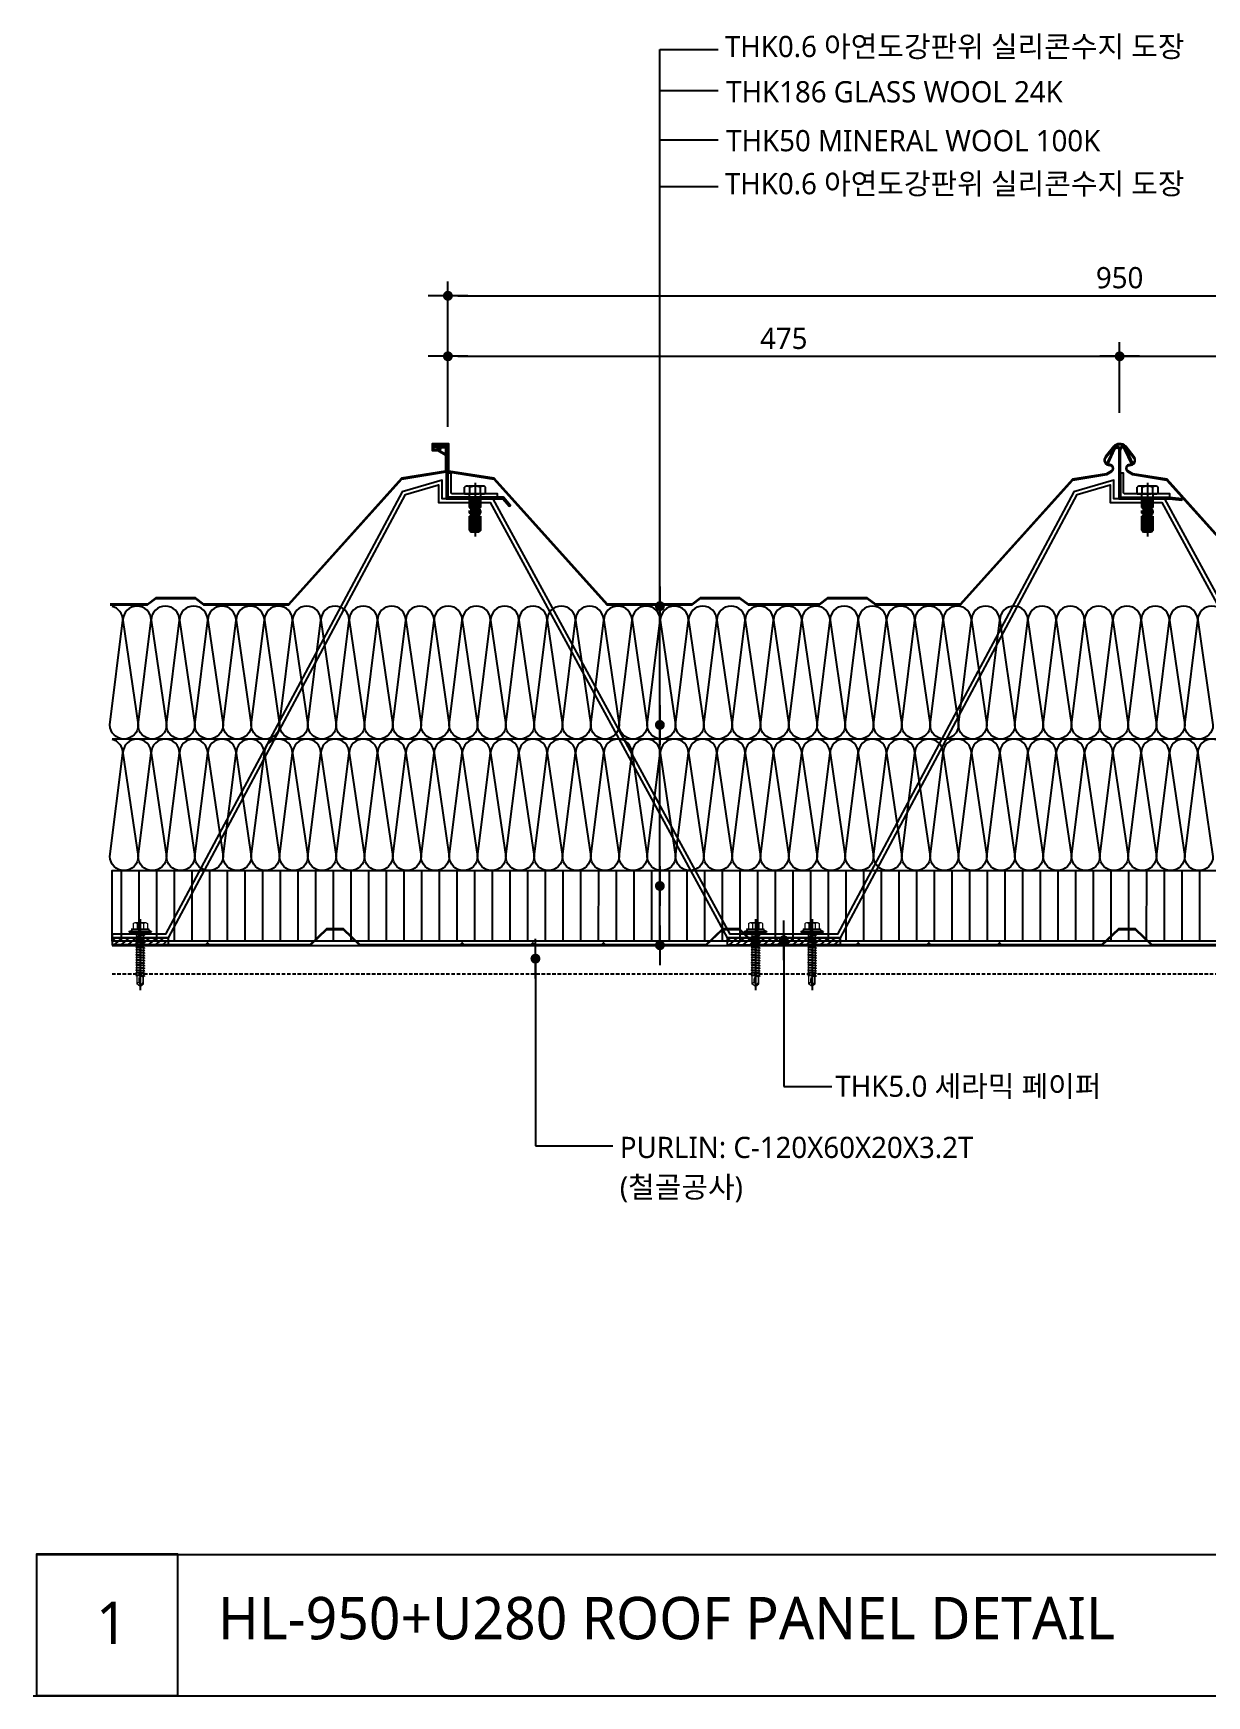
# Model space of a CAD drawing. Header units: millimetres. Extents: x -1365 to 31821, y 84 to 2865.
# Drawn here: x 23780 to 24610, y 1485 to 2661 of the extents above; entities that cross this region are included whole.
import ezdxf
from ezdxf.enums import TextEntityAlignment as Align

# ---------------------------------------------------------------- set-up
doc = ezdxf.new("R2010")
doc.units = ezdxf.units.MM
doc.header["$LTSCALE"] = 10
for name, pattern in [('CEN', [62, 60, -1, 0, -1]), ('CENTER', [2, 1.25, -0.25, 0.25, -0.25]), ('HID', [0.375, 0.25, -0.125])]:
    doc.linetypes.add(name, pattern=pattern)
doc.layers.get('DEFPOINTS').update_dxf_attribs({"color": 137})
for name, color, linetype in [('1', 7, 'Continuous'), ('2', 1, 'CENTER'), ('2SEC', 2, 'Continuous'), ('3', 3, 'Continuous'), ('6', 6, 'Continuous'), ('[]단열재', 8, 'Continuous'), ('AA-CLXK-CNTL(BLBR)', 11, 'CEN'), ('AA-METAL', 8, 'Continuous'), ('DIM', 7, 'Continuous'), ('SYM-LEAD', 6, 'Continuous'), ('TEXT', 3, 'Continuous')]:
    doc.layers.add(name, color=color, linetype=linetype)
doc.layers.add('SCREW', color=9, linetype='Continuous', lineweight=5)
doc.styles.add('맑은고딕', font='malgun.ttf')
doc.styles.add('스타일1', font='malgun.ttf')
doc.dimstyles.new('GAUN-10', dxfattribs={"dimscale": 10, "dimtxt": 1.5, "dimasz": 0.7, "dimexe": 1, "dimexo": 1, "dimgap": 0.5, "dimtad": 1, "dimdec": 0, "dimzin": 1, "dimdsep": 46, "dimlunit": 6, "dimtxsty": '맑은고딕', "dimblk": 'CJDOT', "dimcen": 0.09, "dimdle": 1, "dimclrd": 256, "dimclre": 256, "dimclrt": 3, "dimadec": 0, "dimazin": 0, "dimtfac": 1, "dimtdec": 0, "dimtix": 1, "dimtmove": 2, "dimatfit": 3, "dimldrblk": 'CJDOT', "dimfxl": 1, "dimtolj": 1, "dimtzin": 1, "dimarcsym": 0})

# ---------------------------------------------------------------- blocks, each defined once
blk = doc.blocks.new('CJDOT')
blk.add_line((-2, 0), (2, 0))
at = {"const_width": 0.5}
blk.add_lwpolyline([(-0.25, 0, 1), (0.25, 0, 1)], format="xyb", close=True, dxfattribs=at)
blk = doc.blocks.new('*D318')
at = {"layer": 'DEFPOINTS', "color": 0, "transparency": 16777216}
for p in [(25023.7, 2475.1), (24073.7, 2372.4), (25023.7, 2372.4)]:
    blk.add_point(p, dxfattribs=at)
at = {"layer": 'DIM', "lineweight": -2, "transparency": 16777216}
for p, q in [((24073.7, 2382.4), (24073.7, 2485.1)), ((25023.7, 2382.4), (25023.7, 2485.1)), ((24080.7, 2475.1), (25016.7, 2475.1))]:
    blk.add_line(p, q, dxfattribs=at)
at = {"layer": 'DIM', "lineweight": -2, "transparency": 16777216, "xscale": 7, "yscale": 7, "zscale": 7, "rotation": 180}
blk.add_blockref('CJDOT', (24073.7, 2475.1), dxfattribs=at)
at = {"layer": 'DIM', "lineweight": -2, "transparency": 16777216, "xscale": 7, "yscale": 7, "zscale": 7}
blk.add_blockref('CJDOT', (25023.7, 2475.1), dxfattribs=at)
at = {"layer": 'DIM', "color": 3, "transparency": 16777216, "insert": (24548.7, 2487.8), "char_height": 15, "attachment_point": 5, "style": '맑은고딕'}
blk.add_mtext('\\A1;950', dxfattribs=at)
blk = doc.blocks.new('*D319')
at = {"layer": 'DEFPOINTS', "color": 0, "transparency": 16777216}
for p in [(24548.7, 2432.3), (24073.7, 2382.4), (24548.7, 2382.4)]:
    blk.add_point(p, dxfattribs=at)
at = {"layer": 'DIM', "lineweight": -2, "transparency": 16777216}
for p, q in [((24073.7, 2392.4), (24073.7, 2442.3)), ((24548.7, 2392.4), (24548.7, 2442.3)), ((24080.7, 2432.3), (24541.7, 2432.3))]:
    blk.add_line(p, q, dxfattribs=at)
at = {"layer": 'DIM', "lineweight": -2, "transparency": 16777216, "xscale": 7, "yscale": 7, "zscale": 7, "rotation": 180}
blk.add_blockref('CJDOT', (24073.7, 2432.3), dxfattribs=at)
at = {"layer": 'DIM', "lineweight": -2, "transparency": 16777216, "xscale": 7, "yscale": 7, "zscale": 7}
blk.add_blockref('CJDOT', (24548.7, 2432.3), dxfattribs=at)
at = {"layer": 'DIM', "color": 3, "transparency": 16777216, "insert": (24311.2, 2444.9), "char_height": 15, "attachment_point": 5, "style": '맑은고딕'}
blk.add_mtext('\\A1;475', dxfattribs=at)
blk = doc.blocks.new('*D320')
at = {"layer": 'DEFPOINTS', "color": 0, "transparency": 16777216}
for p in [(25023.7, 2432.3), (24548.7, 2382.4), (25023.7, 2382.4)]:
    blk.add_point(p, dxfattribs=at)
at = {"layer": 'DIM', "lineweight": -2, "transparency": 16777216}
for p, q in [((24548.7, 2392.4), (24548.7, 2442.3)), ((25023.7, 2392.4), (25023.7, 2442.3)), ((24555.7, 2432.3), (25016.7, 2432.3))]:
    blk.add_line(p, q, dxfattribs=at)
at = {"layer": 'DIM', "lineweight": -2, "transparency": 16777216, "xscale": 7, "yscale": 7, "zscale": 7, "rotation": 180}
blk.add_blockref('CJDOT', (24548.7, 2432.3), dxfattribs=at)
at = {"layer": 'DIM', "lineweight": -2, "transparency": 16777216, "xscale": 7, "yscale": 7, "zscale": 7}
blk.add_blockref('CJDOT', (25023.7, 2432.3), dxfattribs=at)
at = {"layer": 'DIM', "color": 3, "transparency": 16777216, "insert": (24786.2, 2444.9), "char_height": 15, "attachment_point": 5, "style": '맑은고딕'}
blk.add_mtext('\\A1;475', dxfattribs=at)
blk = doc.blocks.new('FDSGSFDGSFDGSFDGGFH')
at = {"color": 1}
blk.add_line((6342950.5, -3408237.8), (6342950.5, -3408285.2), dxfattribs=at)
at = {"layer": '1', "color": 8}
for p, q in [((6342955, -3408253.3), (6342945.5, -3408253.3)), ((6342955, -3408256.7), (6342945.5, -3408256.7)), ((6342955, -3408260.1), (6342945.5, -3408260.1)), ((6342955.6, -3408251.6), (6342946.1, -3408251.6)), ((6342955.6, -3408255), (6342946.1, -3408255)), ((6342955.6, -3408258.4), (6342946.1, -3408258.4)), ((6342955, -3408263.5), (6342945.5, -3408263.5)), ((6342955, -3408266.9), (6342945.5, -3408266.9)), ((6342955, -3408270.3), (6342945.5, -3408270.3)), ((6342955, -3408273.7), (6342945.5, -3408273.7)), ((6342955.6, -3408261.8), (6342946.1, -3408261.8)), ((6342955.6, -3408265.2), (6342946.1, -3408265.2)), ((6342955.6, -3408268.6), (6342946.1, -3408268.6)), ((6342955.6, -3408272), (6342946.1, -3408272)), ((6342955.6, -3408275.4), (6342946.1, -3408275.4)), ((6342955, -3408277), (6342945.5, -3408277)), ((6342955.6, -3408279.6), (6342945.5, -3408279.6)), ((6342955.6, -3408278.7), (6342946.1, -3408278.7))]:
    blk.add_line(p, q, dxfattribs=at)
at = {"layer": '2', "color": 8}
for p, q in [((6342941.3, -3408247.4), (6342941.3, -3408241.6)), ((6342957.5, -3408240.6), (6342943.6, -3408240.6)), ((6342945.9, -3408247.4), (6342945.9, -3408241.6)), ((6342955.2, -3408247.4), (6342955.2, -3408241.6)), ((6342959.8, -3408247.4), (6342959.8, -3408241.6)), ((6342959.8, -3408247.4), (6342941.3, -3408247.4)), ((6342941.3, -3408247.4), (6342959.8, -3408247.4)), ((6342945.5, -3408279.6), (6342945.5, -3408247.4)), ((6342946.1, -3408251.6), (6342945.5, -3408249.9)), ((6342946.1, -3408280.2), (6342946.1, -3408251.6)), ((6342955, -3408251.6), (6342955.6, -3408249.9)), ((6342955, -3408280.2), (6342955, -3408251.6)), ((6342955.6, -3408279.6), (6342955.6, -3408247.4)), ((6342945.5, -3408279.6), (6342947.1, -3408281.3)), ((6342953.9, -3408281.3), (6342947.1, -3408281.3)), ((6342955.6, -3408279.6), (6342953.9, -3408281.3))]:
    blk.add_line(p, q, dxfattribs=at)
for centre, radius, start, end in [((6342943.6, -3408243.9), 3.29, 45.2164, 134.7836), ((6342950.5, -3408252.4), 11.8, 66.8008, 113.1992), ((6342957.5, -3408243.9), 3.29, 45.2164, 134.7836)]:
    blk.add_arc(centre, radius, start, end, dxfattribs=at)
blk = doc.blocks.new('dsgfdsgsfdgfdsgsdfgfdsg')
at = {"layer": 'AA-CLXK-CNTL(BLBR)', "color": 1}
blk.add_line((-48395.6, -8302.7), (-48395.6, -8353), dxfattribs=at)
at = {"layer": 'SCREW', "color": 8}
for p, q in [((-48403.6, -8311.4), (-48401.1, -8310.2)), ((-48403.6, -8311.4), (-48387.6, -8311.4)), ((-48403.6, -8311.4), (-48403.3, -8312.2)), ((-48388, -8312.2), (-48403.3, -8312.2)), ((-48400.6, -8305.7), (-48400.6, -8309.4)), ((-48399.3, -8305.2), (-48392, -8305.2)), ((-48398.1, -8313.7), (-48398.1, -8312.2)), ((-48397.9, -8305.7), (-48397.9, -8309.4)), ((-48393.4, -8305.7), (-48393.4, -8309.4)), ((-48393.2, -8313.2), (-48393.2, -8312.2)), ((-48390.6, -8305.7), (-48390.6, -8309.4)), ((-48387.6, -8311.4), (-48390.1, -8310.2)), ((-48387.6, -8311.4), (-48388, -8312.2)), ((-48398.8, -8314.1), (-48392.5, -8313.6)), ((-48398.8, -8314.1), (-48398.1, -8313.7)), ((-48398.8, -8314.1), (-48398.1, -8314.4)), ((-48398.8, -8315.9), (-48392.5, -8315.4)), ((-48398.8, -8315.9), (-48398.1, -8315.5)), ((-48398.8, -8315.9), (-48398.1, -8316.2)), ((-48398.8, -8317.7), (-48392.5, -8317.2)), ((-48398.8, -8317.7), (-48398.1, -8317.3)), ((-48398.8, -8317.7), (-48398.1, -8318)), ((-48398.8, -8319.5), (-48392.5, -8319)), ((-48398.8, -8319.5), (-48398.1, -8319.1)), ((-48398.8, -8319.5), (-48398.1, -8319.8)), ((-48398.8, -8321.3), (-48392.5, -8320.8)), ((-48398.8, -8321.3), (-48398.1, -8320.9)), ((-48398.8, -8321.3), (-48398.1, -8321.6)), ((-48398.8, -8323.1), (-48392.5, -8322.6)), ((-48398.8, -8323.1), (-48398.1, -8322.7)), ((-48398.8, -8323.1), (-48398.1, -8323.4)), ((-48398.8, -8324.9), (-48392.5, -8324.4)), ((-48398.1, -8313.7), (-48393.2, -8313.2)), ((-48398.1, -8314.4), (-48393.2, -8313.9)), ((-48398.1, -8315.5), (-48398.1, -8314.4)), ((-48398.1, -8315.5), (-48398.1, -8314.4)), ((-48398.1, -8315.5), (-48393.2, -8315)), ((-48398.1, -8316.2), (-48393.2, -8315.7)), ((-48398.1, -8317.3), (-48398.1, -8316.2)), ((-48398.1, -8317.3), (-48398.1, -8316.2)), ((-48398.1, -8317.3), (-48393.2, -8316.8)), ((-48398.1, -8318), (-48393.2, -8317.5)), ((-48398.1, -8320.9), (-48398.1, -8318)), ((-48398.1, -8319.1), (-48398.1, -8318)), ((-48398.1, -8319.1), (-48393.2, -8318.6)), ((-48398.1, -8319.8), (-48393.2, -8319.3)), ((-48398.1, -8320.9), (-48398.1, -8319.8)), ((-48398.1, -8320.9), (-48393.2, -8320.4)), ((-48398.1, -8321.6), (-48393.2, -8321.1)), ((-48398.1, -8322.7), (-48398.1, -8321.6)), ((-48398.1, -8322.7), (-48393.2, -8322.2)), ((-48398.1, -8323.4), (-48393.2, -8322.9)), ((-48398.1, -8324.5), (-48398.1, -8323.4)), ((-48398.1, -8324.5), (-48393.2, -8324)), ((-48392.5, -8313.6), (-48393.2, -8313.2)), ((-48392.5, -8313.6), (-48393.2, -8313.9)), ((-48393.2, -8315), (-48393.2, -8313.9)), ((-48393.2, -8315), (-48393.2, -8313.9)), ((-48392.5, -8315.4), (-48393.2, -8315)), ((-48392.5, -8315.4), (-48393.2, -8315.7)), ((-48393.2, -8316.8), (-48393.2, -8315.7)), ((-48393.2, -8316.8), (-48393.2, -8315.7)), ((-48392.5, -8317.2), (-48393.2, -8316.8)), ((-48392.5, -8317.2), (-48393.2, -8317.5)), ((-48393.2, -8318.6), (-48393.2, -8317.5)), ((-48393.2, -8318.6), (-48393.2, -8317.5)), ((-48392.5, -8319), (-48393.2, -8318.6)), ((-48392.5, -8319), (-48393.2, -8319.3)), ((-48393.2, -8320.4), (-48393.2, -8319.3)), ((-48393.2, -8320.4), (-48393.2, -8319.3)), ((-48392.5, -8320.8), (-48393.2, -8320.4)), ((-48392.5, -8320.8), (-48393.2, -8321.1)), ((-48393.2, -8322.2), (-48393.2, -8321.1)), ((-48392.5, -8322.6), (-48393.2, -8322.2)), ((-48392.5, -8322.6), (-48393.2, -8322.9)), ((-48393.2, -8324), (-48393.2, -8322.9)), ((-48392.5, -8324.4), (-48393.2, -8324)), ((-48392.5, -8324.4), (-48393.2, -8324.7)), ((-48398.8, -8324.9), (-48398.1, -8324.5)), ((-48398.8, -8324.9), (-48398.1, -8325.2)), ((-48398.8, -8326.7), (-48392.5, -8326.2)), ((-48398.8, -8326.7), (-48398.1, -8326.3)), ((-48398.8, -8326.7), (-48398.1, -8327)), ((-48398.8, -8328.5), (-48392.5, -8328)), ((-48398.8, -8328.5), (-48398.1, -8328.1)), ((-48398.8, -8328.5), (-48398.1, -8328.8)), ((-48398.8, -8330.3), (-48392.5, -8329.8)), ((-48398.8, -8330.3), (-48398.1, -8329.9)), ((-48398.8, -8330.3), (-48398.1, -8330.6)), ((-48398.8, -8332.1), (-48392.5, -8331.6)), ((-48398.8, -8332.1), (-48398.1, -8331.7)), ((-48398.8, -8332.1), (-48398.1, -8332.4)), ((-48398.8, -8333.9), (-48392.5, -8333.4)), ((-48398.8, -8333.9), (-48398.1, -8333.5)), ((-48398.8, -8333.9), (-48398.1, -8334.2)), ((-48398.8, -8335.7), (-48392.5, -8335.2)), ((-48398.8, -8335.7), (-48398.1, -8335.3)), ((-48398.8, -8335.7), (-48398.1, -8336)), ((-48398.1, -8325.2), (-48393.2, -8324.7)), ((-48398.1, -8326.3), (-48398.1, -8325.2)), ((-48398.1, -8326.3), (-48393.2, -8325.8)), ((-48398.1, -8327), (-48393.2, -8326.5)), ((-48398.1, -8328.1), (-48398.1, -8327)), ((-48398.1, -8328.1), (-48393.2, -8327.6)), ((-48398.1, -8328.8), (-48393.2, -8328.3)), ((-48398.1, -8329.9), (-48398.1, -8328.8)), ((-48398.1, -8329.9), (-48393.2, -8329.4)), ((-48398.1, -8330.6), (-48393.2, -8330.1)), ((-48398.1, -8331.7), (-48398.1, -8330.6)), ((-48398.1, -8331.7), (-48393.2, -8331.2)), ((-48398.1, -8332.4), (-48393.2, -8331.9)), ((-48398.1, -8333.5), (-48398.1, -8332.4)), ((-48398.1, -8333.5), (-48393.2, -8333)), ((-48398.1, -8334.2), (-48393.2, -8333.7)), ((-48398.1, -8335.3), (-48398.1, -8334.2)), ((-48398.1, -8335.3), (-48393.2, -8334.8)), ((-48398.1, -8336), (-48393.2, -8335.5)), ((-48398.1, -8337.1), (-48398.1, -8336)), ((-48393.2, -8325.8), (-48393.2, -8324.7)), ((-48392.5, -8326.2), (-48393.2, -8325.8)), ((-48392.5, -8326.2), (-48393.2, -8326.5)), ((-48393.2, -8327.6), (-48393.2, -8326.5)), ((-48392.5, -8328), (-48393.2, -8327.6)), ((-48392.5, -8328), (-48393.2, -8328.3)), ((-48393.2, -8329.4), (-48393.2, -8328.3)), ((-48392.5, -8329.8), (-48393.2, -8329.4)), ((-48392.5, -8329.8), (-48393.2, -8330.1)), ((-48393.2, -8331.2), (-48393.2, -8330.1)), ((-48392.5, -8331.6), (-48393.2, -8331.2)), ((-48392.5, -8331.6), (-48393.2, -8331.9)), ((-48393.2, -8333), (-48393.2, -8331.9)), ((-48392.5, -8333.4), (-48393.2, -8333)), ((-48392.5, -8333.4), (-48393.2, -8333.7)), ((-48393.2, -8334.8), (-48393.2, -8333.7)), ((-48392.5, -8335.2), (-48393.2, -8334.8)), ((-48392.5, -8335.2), (-48393.2, -8335.5)), ((-48393.2, -8336.6), (-48393.2, -8335.5)), ((-48398.8, -8337.5), (-48392.5, -8337)), ((-48398.8, -8337.5), (-48398.1, -8337.1)), ((-48398.8, -8337.5), (-48398.1, -8337.8)), ((-48398.8, -8339.3), (-48392.5, -8338.8)), ((-48398.8, -8339.3), (-48398.1, -8338.9)), ((-48398.8, -8339.3), (-48398.1, -8339.6)), ((-48398.8, -8341.1), (-48392.5, -8340.6)), ((-48398.8, -8341.1), (-48398.1, -8340.7)), ((-48398.8, -8341.1), (-48398.1, -8341.4)), ((-48398.8, -8342.9), (-48392.5, -8342.4)), ((-48398.8, -8342.9), (-48398.1, -8342.5)), ((-48398.8, -8342.9), (-48398.1, -8343.2)), ((-48398.1, -8337.1), (-48393.2, -8336.6)), ((-48398.1, -8337.8), (-48393.2, -8337.3)), ((-48398.1, -8338.9), (-48398.1, -8337.8)), ((-48398.1, -8338.9), (-48393.2, -8338.4)), ((-48398.1, -8339.6), (-48393.2, -8339.1)), ((-48398.1, -8340.7), (-48398.1, -8339.6)), ((-48398.1, -8340.7), (-48393.2, -8340.2)), ((-48398.1, -8341.4), (-48393.2, -8340.9)), ((-48398.1, -8342.5), (-48398.1, -8341.4)), ((-48398.1, -8342.5), (-48393.2, -8342)), ((-48398.1, -8343.2), (-48397, -8343.1)), ((-48397.9, -8348.4), (-48397.9, -8343.2)), ((-48397.9, -8343.2), (-48397.9, -8343.2)), ((-48397.4, -8344), (-48397.9, -8344.2)), ((-48397.8, -8348.2), (-48397.8, -8344.1)), ((-48397, -8343.1), (-48397.4, -8344)), ((-48397.4, -8344), (-48397.4, -8347.4)), ((-48397.4, -8347.4), (-48395.6, -8350.2)), ((-48396, -8343), (-48393.1, -8342.7)), ((-48394.8, -8347.2), (-48395.6, -8350.2)), ((-48394.8, -8347.2), (-48393.1, -8348.4)), ((-48392.5, -8337), (-48393.2, -8336.6)), ((-48392.5, -8337), (-48393.2, -8337.3)), ((-48393.2, -8338.4), (-48393.2, -8337.3)), ((-48392.5, -8338.8), (-48393.2, -8338.4)), ((-48392.5, -8338.8), (-48393.2, -8339.1)), ((-48393.2, -8340.2), (-48393.2, -8339.1)), ((-48392.5, -8340.6), (-48393.2, -8340.2)), ((-48392.5, -8340.6), (-48393.2, -8340.9)), ((-48393.2, -8342), (-48393.2, -8340.9)), ((-48392.5, -8342.4), (-48393.2, -8342)), ((-48392.5, -8342.4), (-48393.1, -8342.7)), ((-48393.1, -8342.7), (-48393.1, -8348.4)), ((-48395.6, -8350.2), (-48397.9, -8348.4)), ((-48395.6, -8350.2), (-48397.8, -8348.2)), ((-48395.6, -8350.2), (-48393.1, -8348.4))]:
    blk.add_line(p, q, dxfattribs=at)
blk.add_lwpolyline([(-48389.6, -8310), (-48389.6, -8309.5, 0.414214), (-48389.8, -8309.4), (-48400.6, -8309.4), (-48401.5, -8309.4, 0.414214), (-48401.6, -8309.5), (-48401.6, -8310, 0.414214), (-48401.5, -8310.2), (-48389.8, -8310.2, 0.414214)], format="xyb", close=True, dxfattribs=at)
for centre, radius, start, end in [((-48399.3, -8307.2), 2.07, 48.3968, 131.6032), ((-48395.6, -8310.3), 5.11, 63.8596, 116.1404), ((-48392, -8307.2), 2.07, 48.3968, 131.6032), ((-48396.3, -8344.4), 1.41, 2.6881, 120.338), ((-48405, -8346.3), 10.3, 354.5451, 11.0231)]:
    blk.add_arc(centre, radius, start, end, dxfattribs=at)

msp = doc.modelspace()

# ---------------------------------------------------------------- hatches: boundary and pattern name
at = {"layer": '1'}
h = msp.add_hatch(dxfattribs=at)
h.set_pattern_fill('ANSI31', color=256, angle=-4.1743)
h.set_pattern_definition([(40.825725986, (-5333780.3334, 6556916.2916), (-2.0756893693, 2.4025275528), [])])
h.paths.add_polyline_path([(23836.2, 2021.1), (23836.2, 2016.1), (23876.2, 2016.1), (23876.2, 2021.1)])
h = msp.add_hatch(dxfattribs=at)
h.set_pattern_fill('ANSI31', color=256, angle=-4.1743)
h.set_pattern_definition([(40.825725986, (-5333345.3334, 6556916.2916), (-2.0756893693, 2.4025275528), [])])
h.paths.add_polyline_path([(24271.2, 2021.1), (24271.2, 2016.1), (24311.2, 2016.1), (24311.2, 2021.1)])
h = msp.add_hatch(dxfattribs=at)
h.set_pattern_fill('ANSI31', color=256, angle=-4.1743)
h.set_pattern_definition([(40.825725986, (-5333305.3334, 6556916.2916), (-2.0756893693, 2.4025275528), [])])
h.paths.add_polyline_path([(24311.2, 2021.1), (24311.2, 2016.1), (24351.2, 2016.1), (24351.2, 2021.1)])
at = {"layer": '[]단열재'}
h = msp.add_hatch(dxfattribs=at)
h.set_pattern_fill('ANSI31', color=256, scale=100, angle=45)
h.set_pattern_definition([(90, (-6310169.697, 3395986.813), (-12.5, 3e-15), [])])
h.paths.add_polyline_path([(25261.2, 2068.6), (25261.2, 2018.6), (23836.2, 2018.6), (23836.2, 2068.6)])

# ---------------------------------------------------------------- linework, layer by layer
for p, q in [((24548.7, 2366), (24548.7, 2331.5)), ((23836.2, 2015.5), (25261.2, 2015.5)), ((23782.7, 1585), (27219.6, 1585)), ((23780.5, 1485), (27217.4, 1485))]:
    msp.add_line(p, q)
at = {"linetype": 'HID'}
msp.add_line((23836.2, 1995.5), (25261.2, 1995.5), dxfattribs=at)
msp.add_lwpolyline([(24592.8, 2331.5), (24583.8, 2332.5), (24549.2, 2332.5), (24549.2, 2366, 0.802144), (24544.5, 2367.1), (24539.6, 2356.7), (24540.5, 2356.3), (24545.4, 2366.7, -0.802531), (24548.2, 2366), (24548.2, 2331.5), (24583.7, 2331.5), (24592.7, 2330.5)], format="xyb", close=True)
msp.add_lwpolyline([(24548.7, 2367.5, -0.566168), (24553, 2367.1), (24557.9, 2356.7), (24557, 2356.3), (24552.1, 2366.7, 0.802531), (24549.2, 2366)], format="xyb")
msp.add_lwpolyline([(23782.7, 1485.1), (23882.7, 1485.1), (23882.7, 1585.1), (23782.7, 1585.1)], close=True)
at = {"layer": '1'}
for points in [[(23836.2, 2021.1), (23836.2, 2016.1), (23876.2, 2016.1), (23876.2, 2021.1)], [(24271.2, 2021.1), (24271.2, 2016.1), (24311.2, 2016.1), (24311.2, 2021.1)], [(24311.2, 2021.1), (24311.2, 2016.1), (24351.2, 2016.1), (24351.2, 2021.1)]]:
    msp.add_lwpolyline(points, close=True, dxfattribs=at)
at = {"layer": '2SEC'}
for points in [[(23836.2, 2015.5), (23852.7, 2015.5), (23853.8, 2016.7), (23855, 2015.5), (23902.7, 2015.5), (23903.8, 2016.7), (23905, 2015.5), (23976.2, 2015.5), (23988.1, 2026.9), (23993.8, 2026.9), (23999.6, 2026.9), (24011.4, 2015.5), (24082.7, 2015.5), (24083.8, 2016.7), (24085, 2015.5), (24132.7, 2015.5), (24133.8, 2016.7), (24135, 2015.5), (24182.7, 2015.5), (24183.8, 2016.7), (24185, 2015.5), (24256.2, 2015.5), (24268.1, 2026.9), (24273.8, 2026.9), (24279.6, 2026.9), (24291.4, 2015.5), (24362.7, 2015.5), (24363.8, 2016.7), (24365, 2015.5), (24412.7, 2015.5), (24413.8, 2016.7), (24415, 2015.5), (24462.7, 2015.5), (24463.8, 2016.7), (24465, 2015.5), (24536.2, 2015.5), (24548.1, 2026.9), (24553.8, 2026.9), (24559.6, 2026.9), (24571.4, 2015.5), (24571.8, 2016), (24559.8, 2027.5), (24553.8, 2027.5), (24547.8, 2027.5), (24536, 2016.1), (24465.2, 2016.1), (24463.8, 2017.5), (24462.4, 2016.1), (24415.2, 2016.1), (24413.8, 2017.5), (24412.4, 2016.1), (24365.2, 2016.1), (24363.8, 2017.5), (24362.4, 2016.1), (24291.7, 2016.1), (24279.8, 2027.5), (24273.8, 2027.5), (24267.8, 2027.5), (24256, 2016.1), (24185.2, 2016.1), (24183.8, 2017.5), (24182.4, 2016.1), (24135.2, 2016.1), (24133.8, 2017.5), (24132.4, 2016.1), (24085.2, 2016.1), (24083.8, 2017.5), (24082.4, 2016.1), (24011.7, 2016.1), (23999.8, 2027.5), (23993.8, 2027.5), (23987.8, 2027.5), (23976, 2016.1), (23905.2, 2016.1), (23903.8, 2017.5), (23902.4, 2016.1), (23855.2, 2016.1), (23853.8, 2017.5), (23852.4, 2016.1), (23836.2, 2016.1)], [(24642.4, 2016.1), (24571.7, 2016.1), (24559.8, 2027.5), (24553.8, 2027.5), (24547.8, 2027.5), (24535.8, 2016), (24536.2, 2015.5), (24548.1, 2026.9), (24553.8, 2026.9), (24559.6, 2026.9), (24571.4, 2015.5), (24642.7, 2015.5)]]:
    msp.add_lwpolyline(points, dxfattribs=at)
at = {"layer": '3'}
for points in [[(23876.2, 2021.1), (24043.7, 2334.5), (24067.1, 2341.3), (24067.1, 2329), (24103.6, 2329), (24271.2, 2021.1), (24311.2, 2021.1), (24311.2, 2023.7), (24273.3, 2023.7), (24105.7, 2331.5), (24069.6, 2331.5), (24069.6, 2344.7), (24041.3, 2336.4), (23874.1, 2023.7), (23836.2, 2023.7), (23836.2, 2021.1), (23876.2, 2021.1)], [(24351.2, 2021.1), (24518.7, 2334.5), (24542.1, 2341.3), (24542.1, 2329), (24578.6, 2329), (24746.2, 2021.1), (24786.2, 2021.1), (24786.2, 2023.7), (24748.3, 2023.7), (24580.7, 2331.5), (24544.6, 2331.5), (24544.6, 2344.7), (24516.3, 2336.4), (24349.1, 2023.7), (24311.2, 2023.7), (24311.2, 2021.1), (24351.2, 2021.1)]]:
    msp.add_lwpolyline(points, close=True, dxfattribs=at)
at = {"layer": '6'}
msp.add_lwpolyline([(23834.9, 2256.5), (23861.4, 2256.5), (23867.4, 2260.9), (23895, 2260.9), (23901, 2256.5), (23961.2, 2256.5), (24041.2, 2345.5), (24072.5, 2350.5), (24072.5, 2368.3), (24065.6, 2368.3), (24065.6, 2367.7), (24071.9, 2367.7), (24071.9, 2351.1), (24040.9, 2346.1), (23961, 2257.1), (23901.2, 2257.1), (23895.2, 2261.5), (23867.2, 2261.5), (23861.2, 2257.1), (23834.9, 2257.1)], dxfattribs=at)
msp.add_lwpolyline([(24661.5, 2257.1), (24582.2, 2345.4), (24558.1, 2349.2), (24554.6, 2351.4, -0.733741), (24555.7, 2355.1, 0.676101), (24558.7, 2361.4), (24553, 2368.7, 0.206937), (24548.7, 2370.5, 0.206937), (24544.5, 2368.7), (24538.8, 2361.4, 0.676101), (24541.7, 2355.1, -0.733741), (24542.9, 2351.4), (24539.4, 2349.2), (24515.3, 2345.4), (24436, 2257.1), (24376.2, 2257.1), (24370.2, 2261.5), (24342.2, 2261.5), (24336.2, 2257.1), (24286.2, 2257.1), (24280.2, 2261.5), (24252.2, 2261.5), (24246.2, 2257.1), (24186.5, 2257.1), (24106.5, 2346.1), (24074.3, 2351.1), (24074.3, 2370.5), (24062.5, 2370.5), (24062.5, 2365.6), (24066.5, 2365.6), (24071.7, 2362.6), (24072, 2363.2), (24066.6, 2366.2), (24063.1, 2366.2), (24063.1, 2369.9), (24073.7, 2369.9), (24073.7, 2350.5), (24106.2, 2345.5), (24186.2, 2256.5), (24246.4, 2256.5), (24252.4, 2260.9), (24280, 2260.9), (24286, 2256.5), (24336.4, 2256.5), (24342.4, 2260.9), (24370, 2260.9), (24376, 2256.5), (24436.2, 2256.5), (24515.6, 2344.8), (24539.6, 2348.7), (24543.2, 2350.9, 0.743726), (24541.7, 2355.7, -0.676101), (24539.2, 2361), (24545, 2368.3, -0.204237), (24548.7, 2369.9, -0.204237), (24552.5, 2368.3), (24558.3, 2361, -0.676101), (24555.8, 2355.7, 0.743726), (24554.3, 2350.9), (24557.9, 2348.7), (24581.9, 2344.8), (24661.2, 2256.5)], format="xyb", dxfattribs=at)
at = {"layer": '[]단열재'}
msp.add_line((25261.3, 2161.6), (23836.2, 2161.6), dxfattribs=at)
for points in [[(23923.9, 2245.6, 1), (23903.9, 2245.6), (23914.7, 2171.6, -1), (23894.7, 2171.6), (23903.9, 2245.6, 1), (23883.9, 2245.6), (23894.7, 2171.6, -1), (23874.7, 2171.6), (23883.9, 2245.6, 1), (23863.9, 2245.6), (23874.7, 2171.6, -1), (23854.7, 2171.6), (23863.9, 2245.6, 1), (23843.9, 2245.6), (23854.7, 2171.6, -1), (23834.7, 2171.6), (23843.9, 2245.6, 0.347155), (23836.2, 2255.4, 0.347155)], [(24083.9, 2245.6, 1), (24063.9, 2245.6), (24074.7, 2171.6, -1), (24054.7, 2171.6), (24063.9, 2245.6, 1), (24043.9, 2245.6), (24054.7, 2171.6, -1), (24034.7, 2171.6), (24043.9, 2245.6, 1), (24023.9, 2245.6), (24034.7, 2171.6, -1), (24014.7, 2171.6), (24023.9, 2245.6, 1), (24003.9, 2245.6), (24014.7, 2171.6, -1), (23994.7, 2171.6), (24003.9, 2245.6, 1), (23983.9, 2245.6), (23994.7, 2171.6, -1), (23974.7, 2171.6), (23983.9, 2245.6, 1), (23963.9, 2245.6), (23974.7, 2171.6, -1), (23954.7, 2171.6), (23963.9, 2245.6, 1), (23943.9, 2245.6), (23954.7, 2171.6, -1), (23934.7, 2171.6), (23943.9, 2245.6, 1), (23923.9, 2245.6), (23934.7, 2171.6, -1), (23914.7, 2171.6), (23923.9, 2245.6)], [(24243.9, 2245.6, 1), (24223.9, 2245.6), (24234.7, 2171.6, -1), (24214.7, 2171.6), (24223.9, 2245.6, 1), (24203.9, 2245.6), (24214.7, 2171.6, -1), (24194.7, 2171.6), (24203.9, 2245.6, 1), (24183.9, 2245.6), (24194.7, 2171.6, -1), (24174.7, 2171.6), (24183.9, 2245.6, 1), (24163.9, 2245.6), (24174.7, 2171.6, -1), (24154.7, 2171.6), (24163.9, 2245.6, 1), (24143.9, 2245.6), (24154.7, 2171.6, -1), (24134.7, 2171.6), (24143.9, 2245.6, 1), (24123.9, 2245.6), (24134.7, 2171.6, -1), (24114.7, 2171.6), (24123.9, 2245.6, 1), (24103.9, 2245.6), (24114.7, 2171.6, -1), (24094.7, 2171.6), (24103.9, 2245.6, 1), (24083.9, 2245.6), (24094.7, 2171.6, -1), (24074.7, 2171.6), (24083.9, 2245.6)], [(24403.9, 2245.6, 1), (24383.9, 2245.6), (24394.7, 2171.6, -1), (24374.7, 2171.6), (24383.9, 2245.6, 1), (24363.9, 2245.6), (24374.7, 2171.6, -1), (24354.7, 2171.6), (24363.9, 2245.6, 1), (24343.9, 2245.6), (24354.7, 2171.6, -1), (24334.7, 2171.6), (24343.9, 2245.6, 1), (24323.9, 2245.6), (24334.7, 2171.6, -1), (24314.7, 2171.6), (24323.9, 2245.6, 1), (24303.9, 2245.6), (24314.7, 2171.6, -1), (24294.7, 2171.6), (24303.9, 2245.6, 1), (24283.9, 2245.6), (24294.7, 2171.6, -1), (24274.7, 2171.6), (24283.9, 2245.6, 1), (24263.9, 2245.6), (24274.7, 2171.6, -1), (24254.7, 2171.6), (24263.9, 2245.6, 1), (24243.9, 2245.6), (24254.7, 2171.6, -1), (24234.7, 2171.6), (24243.9, 2245.6)], [(24563.9, 2245.6, 1), (24543.9, 2245.6), (24554.7, 2171.6, -1), (24534.7, 2171.6), (24543.9, 2245.6, 1), (24523.9, 2245.6), (24534.7, 2171.6, -1), (24514.7, 2171.6), (24523.9, 2245.6, 1), (24503.9, 2245.6), (24514.7, 2171.6, -1), (24494.7, 2171.6), (24503.9, 2245.6, 1), (24483.9, 2245.6), (24494.7, 2171.6, -1), (24474.7, 2171.6), (24483.9, 2245.6, 1), (24463.9, 2245.6), (24474.7, 2171.6, -1), (24454.7, 2171.6), (24463.9, 2245.6, 1), (24443.9, 2245.6), (24454.7, 2171.6, -1), (24434.7, 2171.6), (24443.9, 2245.6, 1), (24423.9, 2245.6), (24434.7, 2171.6, -1), (24414.7, 2171.6), (24423.9, 2245.6, 1), (24403.9, 2245.6), (24414.7, 2171.6, -1), (24394.7, 2171.6), (24403.9, 2245.6)], [(24623.9, 2245.6, 1), (24603.9, 2245.6), (24614.7, 2171.6, -1), (24594.7, 2171.6), (24603.9, 2245.6, 1), (24583.9, 2245.6), (24594.7, 2171.6, -1), (24574.7, 2171.6), (24583.9, 2245.6, 1), (24563.9, 2245.6), (24574.7, 2171.6, -1), (24554.7, 2171.6), (24563.9, 2245.6)], [(23923.9, 2151.6, 1), (23903.9, 2151.6), (23914.7, 2078.6, -1), (23894.7, 2078.6), (23903.9, 2151.6, 1), (23883.9, 2151.6), (23894.7, 2078.6, -1), (23874.7, 2078.6), (23883.9, 2151.6, 1), (23863.9, 2151.6), (23874.7, 2078.6, -1), (23854.7, 2078.6), (23863.9, 2151.6, 1), (23843.9, 2151.6), (23854.7, 2078.6, -1), (23834.7, 2078.6), (23843.9, 2151.6, 0.347155), (23836.2, 2161.4, 0.347155)], [(24083.9, 2151.6, 1), (24063.9, 2151.6), (24074.7, 2078.6, -1), (24054.7, 2078.6), (24063.9, 2151.6, 1), (24043.9, 2151.6), (24054.7, 2078.6, -1), (24034.7, 2078.6), (24043.9, 2151.6, 1), (24023.9, 2151.6), (24034.7, 2078.6, -1), (24014.7, 2078.6), (24023.9, 2151.6, 1), (24003.9, 2151.6), (24014.7, 2078.6, -1), (23994.7, 2078.6), (24003.9, 2151.6, 1), (23983.9, 2151.6), (23994.7, 2078.6, -1), (23974.7, 2078.6), (23983.9, 2151.6, 1), (23963.9, 2151.6), (23974.7, 2078.6, -1), (23954.7, 2078.6), (23963.9, 2151.6, 1), (23943.9, 2151.6), (23954.7, 2078.6, -1), (23934.7, 2078.6), (23943.9, 2151.6, 1), (23923.9, 2151.6), (23934.7, 2078.6, -1), (23914.7, 2078.6), (23923.9, 2151.6)], [(24243.9, 2151.6, 1), (24223.9, 2151.6), (24234.7, 2078.6, -1), (24214.7, 2078.6), (24223.9, 2151.6, 1), (24203.9, 2151.6), (24214.7, 2078.6, -1), (24194.7, 2078.6), (24203.9, 2151.6, 1), (24183.9, 2151.6), (24194.7, 2078.6, -1), (24174.7, 2078.6), (24183.9, 2151.6, 1), (24163.9, 2151.6), (24174.7, 2078.6, -1), (24154.7, 2078.6), (24163.9, 2151.6, 1), (24143.9, 2151.6), (24154.7, 2078.6, -1), (24134.7, 2078.6), (24143.9, 2151.6, 1), (24123.9, 2151.6), (24134.7, 2078.6, -1), (24114.7, 2078.6), (24123.9, 2151.6, 1), (24103.9, 2151.6), (24114.7, 2078.6, -1), (24094.7, 2078.6), (24103.9, 2151.6, 1), (24083.9, 2151.6), (24094.7, 2078.6, -1), (24074.7, 2078.6), (24083.9, 2151.6)], [(24403.9, 2151.6, 1), (24383.9, 2151.6), (24394.7, 2078.6, -1), (24374.7, 2078.6), (24383.9, 2151.6, 1), (24363.9, 2151.6), (24374.7, 2078.6, -1), (24354.7, 2078.6), (24363.9, 2151.6, 1), (24343.9, 2151.6), (24354.7, 2078.6, -1), (24334.7, 2078.6), (24343.9, 2151.6, 1), (24323.9, 2151.6), (24334.7, 2078.6, -1), (24314.7, 2078.6), (24323.9, 2151.6, 1), (24303.9, 2151.6), (24314.7, 2078.6, -1), (24294.7, 2078.6), (24303.9, 2151.6, 1), (24283.9, 2151.6), (24294.7, 2078.6, -1), (24274.7, 2078.6), (24283.9, 2151.6, 1), (24263.9, 2151.6), (24274.7, 2078.6, -1), (24254.7, 2078.6), (24263.9, 2151.6, 1), (24243.9, 2151.6), (24254.7, 2078.6, -1), (24234.7, 2078.6), (24243.9, 2151.6)], [(24563.9, 2151.6, 1), (24543.9, 2151.6), (24554.7, 2078.6, -1), (24534.7, 2078.6), (24543.9, 2151.6, 1), (24523.9, 2151.6), (24534.7, 2078.6, -1), (24514.7, 2078.6), (24523.9, 2151.6, 1), (24503.9, 2151.6), (24514.7, 2078.6, -1), (24494.7, 2078.6), (24503.9, 2151.6, 1), (24483.9, 2151.6), (24494.7, 2078.6, -1), (24474.7, 2078.6), (24483.9, 2151.6, 1), (24463.9, 2151.6), (24474.7, 2078.6, -1), (24454.7, 2078.6), (24463.9, 2151.6, 1), (24443.9, 2151.6), (24454.7, 2078.6, -1), (24434.7, 2078.6), (24443.9, 2151.6, 1), (24423.9, 2151.6), (24434.7, 2078.6, -1), (24414.7, 2078.6), (24423.9, 2151.6, 1), (24403.9, 2151.6), (24414.7, 2078.6, -1), (24394.7, 2078.6), (24403.9, 2151.6)], [(24623.9, 2151.6, 1), (24603.9, 2151.6), (24614.7, 2078.6, -1), (24594.7, 2078.6), (24603.9, 2151.6, 1), (24583.9, 2151.6), (24594.7, 2078.6, -1), (24574.7, 2078.6), (24583.9, 2151.6, 1), (24563.9, 2151.6), (24574.7, 2078.6, -1), (24554.7, 2078.6), (24563.9, 2151.6)]]:
    msp.add_lwpolyline(points, format="xyb", dxfattribs=at)
msp.add_lwpolyline([(25261.2, 2068.6), (25261.2, 2018.6), (23836.2, 2018.6), (23836.2, 2068.6)], close=True, dxfattribs=at)
at = {"layer": 'AA-METAL'}
msp.add_lwpolyline([(24068.7, 2366.5), (24068.7, 2367.7), (24064.7, 2367.7), (24064.7, 2368.3), (24072.5, 2368.3), (24072.5, 2331.5), (24112.5, 2331.5), (24117, 2326.2), (24117.9, 2326.9), (24113.1, 2332.7), (24073.7, 2332.7), (24073.7, 2369.5), (24063.5, 2369.5), (24063.5, 2366.5)], close=True, dxfattribs=at)
for points in [[(24073.7, 2349.7), (24073.7, 2333.7, 0.414214), (24074.7, 2332.7), (24108.7, 2332.7), (24108.7, 2335), (24077, 2335, -0.414214), (24076, 2336), (24076, 2349.7), (24073.7, 2349.7)], [(24549.2, 2349.7), (24549.2, 2333.7, 0.414214), (24550.2, 2332.7), (24584.2, 2332.7), (24584.2, 2335), (24552.5, 2335, -0.414214), (24551.5, 2336), (24551.5, 2349.7), (24549.2, 2349.7)]]:
    msp.add_lwpolyline(points, format="xyb", close=True, dxfattribs=at)

# ---------------------------------------------------------------- block references
at = {"xscale": 0.8, "yscale": 0.8, "zscale": 0.8}
for p in [(-5050267.5, 2728933), (-5049792, 2728933)]:
    msp.add_blockref('FDSGSFDGSFDGSFDGGFH', p, dxfattribs=at)
at = {"xscale": -1}
for p in [(-24539.4, 10336.9), (-24539.4, 10336.9), (-24104.4, 10336.9), (-24064.4, 10336.9)]:
    msp.add_blockref('dsgfdsgsfdgfdsgsdfgfdsg', p, dxfattribs=at)

# ---------------------------------------------------------------- texts
at = {"layer": 'TEXT', "color": 3, "style": '스타일1'}
for s, p in [('THK0.6 아연도강판위 실리콘수지 도장', (24269.6, 2643.9)), ('THK186 GLASS WOOL 24K', (24270.5, 2611.9)), ('THK50 MINERAL WOOL 100K', (24270.5, 2577.3)), ('THK0.6 아연도강판위 실리콘수지 도장', (24269.6, 2546.9)), ('THK5.0 세라믹 페이퍼', (24347.7, 1908.6))]:
    msp.add_text(s, height=15, dxfattribs=at).set_placement(p)
for s, p in [('PURLIN: C-120X60X20X3.2T', (24195.3, 1872.8)), ('(철골공사)', (24195.3, 1844.8))]:
    msp.add_text(s, height=15, dxfattribs=at).set_placement(p, align=Align.MIDDLE_LEFT)
at = {"layer": 'TEXT', "style": '스타일1'}
for s, p in [('HL-950+U280 ROOF PANEL DETAIL', (23911.1, 1524.9)), ('1', (23824.9, 1521.5))]:
    msp.add_text(s, height=30, dxfattribs=at).set_placement(p)

# ---------------------------------------------------------------- dimensions: what is measured, and where the dimension line sits
at = {"layer": 'DIM'}
for base, p1, p2, picture, middle in [((25023.7, 2475.1), (24073.7, 2372.4), (25023.7, 2372.4), '*D318', (24548.7, 2487.8)), ((24548.7, 2432.3), (24073.7, 2382.4), (24548.7, 2382.4), '*D319', (24311.2, 2444.9)), ((25023.7, 2432.3), (24548.7, 2382.4), (25023.7, 2382.4), '*D320', (24786.2, 2444.9))]:
    dim = msp.add_linear_dim(base=base, p1=p1, p2=p2, dimstyle='GAUN-10', dxfattribs=at)
    dim.commit()
    dim.dimension.update_dxf_attribs({"geometry": picture, "text_midpoint": middle})

# ---------------------------------------------------------------- leaders
at = {"layer": 'SYM-LEAD'}
for points in [[(24223.6, 2255.6), (24223.6, 2649.2), (24264.9, 2649.2)], [(24223.6, 2171.6), (24223.6, 2620.2), (24264.9, 2620.2)], [(24223.6, 2057.7), (24223.6, 2585.5), (24264.9, 2585.5)], [(24223.6, 2015.8), (24223.6, 2552.3), (24264.9, 2552.3)], [(24311.2, 2019.3), (24311.2, 1915.8), (24345.1, 1915.8)], [(24135.6, 2006.3), (24135.6, 1874), (24190.3, 1874)]]:
    msp.add_leader(points, dimstyle='GAUN-10', dxfattribs=at)

doc.saveas('drawing.dxf')
